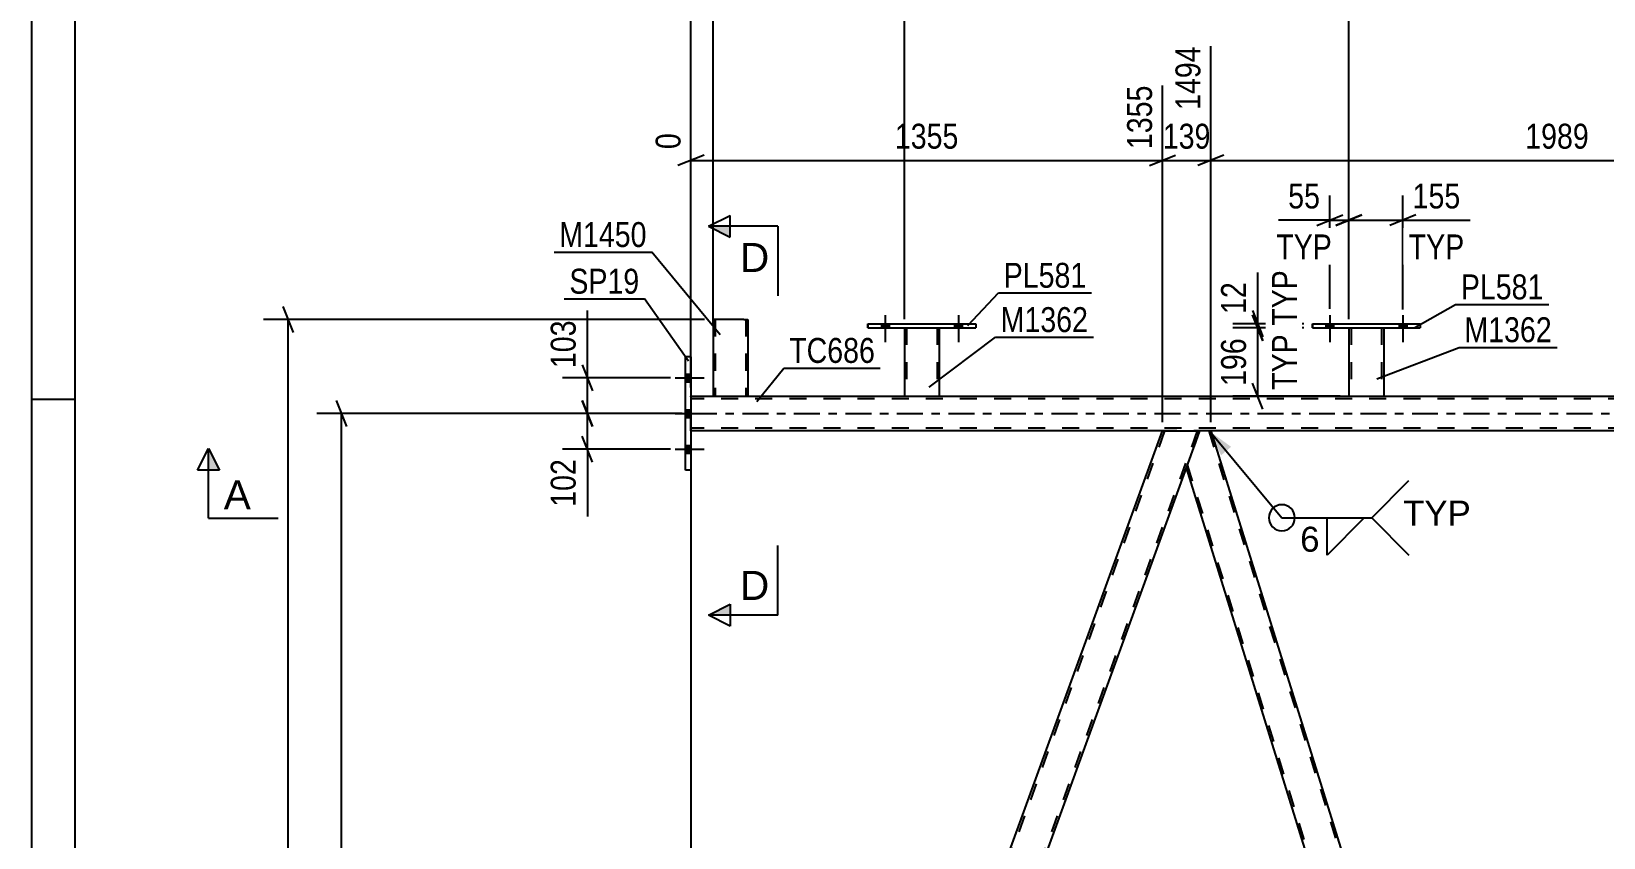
# Model space of a CAD drawing. Header units: millimetres. Extents: x 0 to 841, y 0 to 594.
# Drawn here: x 0 to 180.7, y 396.7 to 489.3 of the extents above; entities that cross this region are included whole.
import ezdxf

# ---------------------------------------------------------------- set-up
doc = ezdxf.new("R2010")
doc.units = ezdxf.units.MM
doc.linetypes.add('DXK_LINE_DOT2', pattern=[3.9198, 1.9599, -1.9599])
doc.linetypes.add('DXK_LINE_DOT3', pattern=[5.9187, 2.979, -0.9799, 0.9799, -0.9799])
doc.styles.add('Arial', font='ARIAL.TTF', dxfattribs={"height": 0.2})
doc.styles.add('Arial Narrow', font='ARIALN.TTF', dxfattribs={"height": 0.2})

# ---------------------------------------------------------------- blocks, each defined once
blk = doc.blocks.new('Unknown-318884321-1135')
at = {"color": 5, "linetype": 'Continuous'}
for p, q in [((0, 594), (0, 0)), ((5, 589), (5, 5)), ((5, 447), (0, 447))]:
    blk.add_line(p, q, dxfattribs=at)
blk = doc.blocks.new('Part-318884321-3907 - 3831')
at = {"color": 2, "linetype": 'Continuous'}
for p, q in [((147.2, 455.23), (147.2, 455.71)), ((147.2, 455.71), (147.2, 455.71)), ((147.2, 455.71), (159.6, 455.71)), ((159.6, 455.71), (159.6, 455.23)), ((147.2, 455.23), (147.2, 455.23)), ((147.2, 455.23), (159.6, 455.23))]:
    blk.add_line(p, q, dxfattribs=at)
at = {"color": 7, "linetype": 'DXK_LINE_DOT2'}
for p, q in [((147.2, 455.71), (147.2, 455.23)), ((147.2, 455.71), (147.2, 455.71)), ((159.6, 455.71), (159.6, 455.23)), ((147.2, 455.23), (147.2, 455.23))]:
    blk.add_line(p, q, dxfattribs=at)
blk = doc.blocks.new('Part-318884321-3912 - 3831')
at = {"color": 2, "linetype": 'Continuous'}
for p, q in [((78.34, 456.19), (78.34, 447.39)), ((81.86, 456.19), (78.34, 456.19)), ((81.86, 456.19), (82.34, 456.19)), ((82.34, 456.19), (82.34, 447.39)), ((78.34, 447.39), (82.31, 447.39)), ((82.34, 447.39), (82.31, 447.39))]:
    blk.add_line(p, q, dxfattribs=at)
at = {"color": 7, "linetype": 'DXK_LINE_DOT2'}
for p, q in [((78.58, 456.19), (78.58, 447.39)), ((81.95, 456.19), (82.03, 456.19)), ((82.03, 456.19), (82.05, 456.19)), ((82.05, 456.19), (82.08, 456.19)), ((82.08, 456.19), (82.1, 456.19)), ((82.1, 456.19), (82.1, 447.39)), ((82.03, 447.39), (82.05, 447.39)), ((82.05, 447.39), (82.08, 447.39)), ((82.08, 447.39), (82.1, 447.39))]:
    blk.add_line(p, q, dxfattribs=at)
blk = doc.blocks.new('Part-318884321-3848 - 3831')
at = {"color": 2, "linetype": 'Continuous'}
for p, q in [((151.4, 455.23), (151.4, 447.39)), ((155.4, 455.23), (155.4, 447.39)), ((151.4, 447.39), (155.36, 447.39)), ((155.4, 447.39), (155.36, 447.39))]:
    blk.add_line(p, q, dxfattribs=at)
at = {"color": 7, "linetype": 'DXK_LINE_DOT2'}
for p, q in [((151.4, 455.23), (155.4, 455.23)), ((151.4, 455.23), (151.4, 455.23)), ((151.4, 455.23), (151.4, 455.23)), ((151.64, 455.23), (151.64, 447.39)), ((155.16, 455.23), (155.16, 447.39)), ((155.4, 455.23), (155.4, 455.23)), ((155.4, 455.23), (155.4, 455.23)), ((155.09, 447.39), (155.1, 447.39)), ((155.1, 447.39), (155.14, 447.39)), ((155.14, 447.39), (155.16, 447.39))]:
    blk.add_line(p, q, dxfattribs=at)
blk = doc.blocks.new('Part-318884321-3858 - 3831')
at = {"color": 2, "linetype": 'Continuous'}
for p, q in [((100.32, 455.23), (100.32, 447.39)), ((104.32, 455.23), (104.32, 447.39)), ((100.32, 447.39), (104.28, 447.39)), ((104.32, 447.39), (104.28, 447.39))]:
    blk.add_line(p, q, dxfattribs=at)
at = {"color": 7, "linetype": 'DXK_LINE_DOT2'}
for p, q in [((100.32, 455.23), (104.32, 455.23)), ((100.32, 455.23), (100.32, 455.23)), ((100.32, 455.23), (100.32, 455.23)), ((100.56, 455.23), (100.56, 447.39)), ((104.08, 455.23), (104.08, 447.39)), ((104.32, 455.23), (104.32, 455.23)), ((104.32, 455.23), (104.32, 455.23)), ((104.01, 447.39), (104.02, 447.39)), ((104.02, 447.39), (104.06, 447.39)), ((104.06, 447.39), (104.08, 447.39))]:
    blk.add_line(p, q, dxfattribs=at)
blk = doc.blocks.new('Part-318884321-3863 - 3831')
at = {"color": 2, "linetype": 'Continuous'}
for p, q in [((96.12, 455.23), (96.12, 455.71)), ((96.12, 455.71), (96.12, 455.71)), ((96.12, 455.71), (108.52, 455.71)), ((108.52, 455.71), (108.52, 455.23)), ((96.12, 455.23), (96.12, 455.23)), ((96.12, 455.23), (108.52, 455.23))]:
    blk.add_line(p, q, dxfattribs=at)
at = {"color": 7, "linetype": 'DXK_LINE_DOT2'}
for p, q in [((96.12, 455.71), (96.12, 455.23)), ((96.12, 455.71), (96.12, 455.71)), ((108.52, 455.71), (108.52, 455.23)), ((96.12, 455.23), (96.12, 455.23))]:
    blk.add_line(p, q, dxfattribs=at)
blk = doc.blocks.new('Bolt-318884321-3875 - 3831')
at = {"linetype": 'Continuous'}
for points in [[(148.76, 455.23), (149.64, 455.23), (149.64, 455.71), (148.76, 455.71)], [(157.16, 455.23), (158.04, 455.23), (158.04, 455.71), (157.16, 455.71)]]:
    blk.add_hatch(color=1, dxfattribs=at).paths.add_polyline_path(points)
at = {"color": 1, "linetype": 'Continuous'}
for p, q in [((148.76, 455.71), (148.76, 455.23)), ((149.2, 456.71), (149.2, 453.59)), ((149.64, 455.71), (149.64, 455.23)), ((157.16, 455.71), (157.16, 455.23)), ((157.6, 456.71), (157.6, 453.59)), ((158.04, 455.71), (158.04, 455.23))]:
    blk.add_line(p, q, dxfattribs=at)
blk = doc.blocks.new('Bolt-318884321-3876 - 3831')
at = {"linetype": 'Continuous'}
for points in [[(148.76, 455.23), (149.64, 455.23), (149.64, 455.71), (148.76, 455.71)], [(157.16, 455.23), (158.04, 455.23), (158.04, 455.71), (157.16, 455.71)]]:
    blk.add_hatch(color=1, dxfattribs=at).paths.add_polyline_path(points)
at = {"color": 1, "linetype": 'Continuous'}
for p, q in [((148.76, 455.71), (148.76, 455.23)), ((149.2, 456.71), (149.2, 453.59)), ((149.64, 455.71), (149.64, 455.23)), ((157.16, 455.71), (157.16, 455.23)), ((157.6, 456.71), (157.6, 453.59)), ((158.04, 455.71), (158.04, 455.23))]:
    blk.add_line(p, q, dxfattribs=at)
blk = doc.blocks.new('Bolt-318884321-3877 - 3831')
at = {"linetype": 'Continuous'}
for points in [[(97.68, 455.23), (98.56, 455.23), (98.56, 455.71), (97.68, 455.71)], [(106.08, 455.23), (106.96, 455.23), (106.96, 455.71), (106.08, 455.71)]]:
    blk.add_hatch(color=1, dxfattribs=at).paths.add_polyline_path(points)
at = {"color": 1, "linetype": 'Continuous'}
for p, q in [((97.68, 455.71), (97.68, 455.23)), ((98.12, 456.71), (98.12, 453.59)), ((98.56, 455.71), (98.56, 455.23)), ((106.08, 455.71), (106.08, 455.23)), ((106.52, 456.71), (106.52, 453.59)), ((106.96, 455.71), (106.96, 455.23))]:
    blk.add_line(p, q, dxfattribs=at)
blk = doc.blocks.new('Bolt-318884321-3878 - 3831')
at = {"linetype": 'Continuous'}
for points in [[(97.68, 455.23), (98.56, 455.23), (98.56, 455.71), (97.68, 455.71)], [(106.08, 455.23), (106.96, 455.23), (106.96, 455.71), (106.08, 455.71)]]:
    blk.add_hatch(color=1, dxfattribs=at).paths.add_polyline_path(points)
at = {"color": 1, "linetype": 'Continuous'}
for p, q in [((97.68, 455.71), (97.68, 455.23)), ((98.12, 456.71), (98.12, 453.59)), ((98.56, 455.71), (98.56, 455.23)), ((106.08, 455.71), (106.08, 455.23)), ((106.52, 456.71), (106.52, 453.59)), ((106.96, 455.71), (106.96, 455.23))]:
    blk.add_line(p, q, dxfattribs=at)
blk = doc.blocks.new('Bolt-318884321-3879 - 3831')
at = {"linetype": 'Continuous'}
for points in [[(75.79, 449.05), (75.79, 449.93), (75.15, 449.93), (75.15, 449.05)], [(75.79, 449.05), (75.79, 449.93), (75.15, 449.93), (75.15, 449.05)], [(75.79, 449.05), (75.79, 449.93), (75.15, 449.93), (75.15, 449.05)], [(75.79, 444.95), (75.79, 445.83), (75.15, 445.83), (75.15, 444.95)], [(75.79, 444.95), (75.79, 445.83), (75.15, 445.83), (75.15, 444.95)], [(75.79, 440.85), (75.79, 441.73), (75.15, 441.73), (75.15, 440.85)], [(75.79, 440.85), (75.79, 441.73), (75.15, 441.73), (75.15, 440.85)], [(75.79, 440.85), (75.79, 441.73), (75.15, 441.73), (75.15, 440.85)]]:
    blk.add_hatch(color=1, dxfattribs=at).paths.add_polyline_path(points)
at = {"color": 1, "linetype": 'Continuous'}
for p, q in [((75.15, 449.93), (75.79, 449.93)), ((75.15, 449.93), (75.79, 449.93)), ((75.15, 449.93), (75.79, 449.93)), ((73.99, 449.49), (77.31, 449.49)), ((73.99, 449.49), (77.31, 449.49)), ((73.99, 449.49), (77.31, 449.49)), ((75.15, 449.05), (75.79, 449.05)), ((75.15, 449.05), (75.79, 449.05)), ((75.15, 449.05), (75.79, 449.05)), ((73.99, 445.39), (77.31, 445.39)), ((73.99, 445.39), (77.31, 445.39)), ((75.15, 445.83), (75.79, 445.83)), ((75.15, 445.83), (75.79, 445.83)), ((75.15, 444.95), (75.79, 444.95)), ((75.15, 444.95), (75.79, 444.95)), ((73.99, 441.29), (77.31, 441.29)), ((73.99, 441.29), (77.31, 441.29)), ((73.99, 441.29), (77.31, 441.29)), ((75.15, 441.73), (75.79, 441.73)), ((75.15, 441.73), (75.79, 441.73)), ((75.15, 441.73), (75.79, 441.73)), ((75.15, 440.85), (75.79, 440.85)), ((75.15, 440.85), (75.79, 440.85)), ((75.15, 440.85), (75.79, 440.85))]:
    blk.add_line(p, q, dxfattribs=at)
blk = doc.blocks.new('Part-318884321-4210 - 3831')
at = {"color": 2, "linetype": 'Continuous'}
for p, q in [((75.79, 447.39), (790.7, 447.39)), ((129.97, 443.39), (75.79, 443.39)), ((215.1, 443.39), (135.54, 443.39))]:
    blk.add_line(p, q, dxfattribs=at)
at = {"color": 7, "linetype": 'DXK_LINE_DOT2'}
for p, q in [((75.79, 443.39), (75.79, 447.39)), ((790.7, 447.07), (75.79, 447.07)), ((790.7, 443.71), (75.79, 443.71)), ((135.54, 443.39), (129.97, 443.39))]:
    blk.add_line(p, q, dxfattribs=at)
at = {"color": 7, "linetype": 'DXK_LINE_DOT3'}
blk.add_line((75.79, 445.39), (790.7, 445.39), dxfattribs=at)
blk = doc.blocks.new('Part-318884321-4049 - 3831')
at = {"color": 2, "linetype": 'Continuous'}
for p, q in [((75.79, 451.89), (75.15, 451.89)), ((75.15, 438.89), (75.15, 451.89)), ((75.79, 451.89), (75.79, 438.89)), ((75.79, 438.89), (75.15, 438.89))]:
    blk.add_line(p, q, dxfattribs=at)
blk = doc.blocks.new('Part-318884321-4091 - 3831')
at = {"color": 2, "linetype": 'Continuous'}
for p, q in [((85.85, 322.17), (129.97, 443.39)), ((129.97, 443.39), (133.71, 443.39)), ((133.71, 443.39), (134.23, 443.39)), ((132.68, 439.14), (90.11, 322.17))]:
    blk.add_line(p, q, dxfattribs=at)
at = {"color": 7, "linetype": 'DXK_LINE_DOT2'}
for p, q in [((130.22, 443.39), (86.1, 322.17)), ((133.97, 443.39), (89.85, 322.17)), ((134.23, 443.39), (132.68, 439.14)), ((90.11, 322.17), (85.85, 322.17))]:
    blk.add_line(p, q, dxfattribs=at)
blk = doc.blocks.new('Part-318884321-4195 - 3831')
at = {"color": 2, "linetype": 'Continuous'}
for p, q in [((134.23, 443.39), (132.68, 439.14)), ((135.54, 443.39), (134.23, 443.39)), ((135.54, 443.39), (171.82, 326.99)), ((132.68, 439.14), (167.63, 326.99))]:
    blk.add_line(p, q, dxfattribs=at)
at = {"color": 7, "linetype": 'DXK_LINE_DOT2'}
for p, q in [((135.29, 443.39), (172.11, 325.26)), ((132.68, 439.14), (132.68, 439.14)), ((132.81, 439.51), (169.39, 322.17)), ((167.63, 326.99), (169.14, 322.17)), ((170.98, 322.17), (172.25, 325.64)), ((171.82, 326.99), (172.25, 325.64)), ((169.14, 322.17), (170.98, 322.17))]:
    blk.add_line(p, q, dxfattribs=at)
blk = doc.blocks.new('Part-318884321-4200 - 3831')
at = {"color": 7, "linetype": 'DXK_LINE_DOT2'}
for p, q in [((215.36, 443.39), (171.24, 322.17)), ((219.1, 443.39), (174.98, 322.17)), ((219.36, 443.39), (217.81, 439.14)), ((172.74, 326.99), (170.98, 322.17)), ((175.24, 322.17), (177, 326.99)), ((175.24, 322.17), (170.98, 322.17))]:
    blk.add_line(p, q, dxfattribs=at)
at = {"color": 2, "linetype": 'Continuous'}
for p, q in [((215.1, 443.39), (172.74, 326.99)), ((215.1, 443.39), (218.85, 443.39)), ((218.85, 443.39), (219.36, 443.39)), ((177, 326.99), (217.81, 439.14))]:
    blk.add_line(p, q, dxfattribs=at)
blk = doc.blocks.new('StraightDimension-318884321-22578 - 3831')
at = {"color": 7, "linetype": 'Continuous'}
for p, q in [((151.4, 456.23), (151.4, 500.01)), ((202.48, 456.23), (202.48, 500.01)), ((152.9, 492), (149.9, 490.8)), ((151.4, 491.4), (202.48, 491.4)), ((200.98, 490.8), (203.98, 492))]:
    blk.add_line(p, q, dxfattribs=at)
at = {"color": 0, "linetype": 'Continuous'}
blk.add_wipeout([(201.88, 500.61), (197.68, 500.61), (197.68, 492.1), (201.88, 492.1)], dxfattribs=at)
at = {"color": 0}
blk.add_wipeout([(181.2, 492.15), (181.2, 496.35), (172.68, 496.35), (172.68, 492.15)], dxfattribs=at)
at = {"color": 3, "linetype": 'Continuous', "style": 'Arial Narrow'}
blk.add_text('3167', height=2.863, rotation=90.0002, dxfattribs=at).set_placement((201.28, 492.7))
at = {"color": 3, "style": 'Arial Narrow'}
blk.add_text('1277', height=2.863, dxfattribs=at).set_placement((173.28, 492.75))
blk = doc.blocks.new('StraightDimension-318884321-23034 - 3831')
at = {"color": 7, "linetype": 'Continuous'}
for p, q in [((140.32, 456.73), (141.52, 453.73)), ((146.2, 455.23), (138.07, 455.23)), ((140.92, 447.39), (140.92, 455.23)), ((141.52, 445.89), (140.32, 448.89)), ((150.4, 447.39), (138.07, 447.39))]:
    blk.add_line(p, q, dxfattribs=at)
at = {"color": 0}
blk.add_wipeout([(140.17, 454.65), (135.97, 454.65), (135.97, 447.96), (140.17, 447.96)], dxfattribs=at)
at = {"color": 0, "linetype": 'Continuous'}
blk.add_wipeout([(146.02, 455.1), (141.82, 455.1), (141.82, 447.51), (146.02, 447.51)], dxfattribs=at)
at = {"color": 3, "style": 'Arial Narrow'}
blk.add_text('196', height=2.863, rotation=90.0002, dxfattribs=at).set_placement((139.57, 448.56))
at = {"color": 3, "linetype": 'Continuous', "style": 'Arial Narrow'}
blk.add_text('TYP', height=2.863, rotation=90.0002, dxfattribs=at).set_placement((145.42, 448.11))
blk = doc.blocks.new('StraightDimension-318884321-22741 - 3831')
at = {"color": 7, "linetype": 'Continuous'}
for p, q in [((135.53, 444.39), (135.53, 487.59)), ((129.97, 444.39), (129.97, 483.09)), ((128.47, 473.87), (131.47, 475.07)), ((129.97, 474.47), (135.53, 474.47)), ((137.03, 475.07), (134.03, 473.87))]:
    blk.add_line(p, q, dxfattribs=at)
at = {"color": 0}
blk.add_wipeout([(136.09, 475.22), (136.09, 479.42), (129.41, 479.42), (129.41, 475.22)], dxfattribs=at)
at = {"color": 3, "style": 'Arial Narrow'}
blk.add_text('139', height=2.863, dxfattribs=at).set_placement((130.01, 475.82))
at = {"color": 0, "linetype": 'Continuous'}
blk.add_wipeout([(134.93, 488.19), (130.73, 488.19), (130.73, 479.67), (134.93, 479.67)], dxfattribs=at)
at = {"color": 3, "linetype": 'Continuous', "style": 'Arial Narrow'}
blk.add_text('1494', height=2.863, rotation=90.0002, dxfattribs=at).set_placement((134.33, 480.27))
blk = doc.blocks.new('StraightDimension-318884321-21885 - 3831')
at = {"color": 7, "linetype": 'Continuous'}
for p, q in [((36.24, 443.89), (35.04, 446.89)), ((74.79, 445.39), (32.79, 445.39)), ((35.64, 319.53), (35.64, 445.39)), ((35.04, 321.03), (36.24, 318.03)), ((53.17, 319.53), (32.79, 319.53))]:
    blk.add_line(p, q, dxfattribs=at)
at = {"color": 0}
blk.add_wipeout([(34.89, 386.71), (30.69, 386.71), (30.69, 378.2), (34.89, 378.2)], dxfattribs=at)
at = {"color": 3, "style": 'Arial Narrow'}
blk.add_text('3147', height=2.863, rotation=90.0002, dxfattribs=at).set_placement((34.29, 378.8))
blk = doc.blocks.new('StraightDimension-318884321-22742 - 3831')
at = {"color": 7, "linetype": 'Continuous'}
for p, q in [((129.97, 444.39), (129.97, 483.09)), ((75.79, 448.39), (75.79, 477.6)), ((77.29, 475.07), (74.29, 473.87)), ((75.79, 474.47), (129.97, 474.47)), ((128.47, 473.87), (131.47, 475.07))]:
    blk.add_line(p, q, dxfattribs=at)
at = {"color": 0, "linetype": 'Continuous'}
for points in [[(129.37, 483.69), (125.17, 483.69), (125.17, 475.17), (129.37, 475.17)], [(75.19, 478.2), (70.99, 478.2), (70.99, 475.17), (75.19, 475.17)]]:
    blk.add_wipeout(points, dxfattribs=at)
at = {"color": 0}
blk.add_wipeout([(107.13, 475.22), (107.13, 479.42), (98.62, 479.42), (98.62, 475.22)], dxfattribs=at)
at = {"color": 3, "linetype": 'Continuous', "style": 'Arial Narrow'}
for s, height, p in [('1355', 2.863, (128.77, 475.77)), ('0', 2.86, (74.59, 475.77))]:
    blk.add_text(s, height=height, rotation=90.0002, dxfattribs=at).set_placement(p)
at = {"color": 3, "style": 'Arial Narrow'}
blk.add_text('1355', height=2.863, dxfattribs=at).set_placement((99.22, 475.82))
blk = doc.blocks.new('StraightDimension-318884321-22581 - 3831')
at = {"color": 7, "linetype": 'Continuous'}
for p, q in [((78.34, 455.79), (78.34, 504.16)), ((75.79, 448.39), (75.79, 499.03)), ((74.29, 490.8), (77.29, 492)), ((75.79, 491.4), (78.34, 491.4)), ((79.84, 492), (76.84, 490.8))]:
    blk.add_line(p, q, dxfattribs=at)
at = {"color": 0, "linetype": 'Continuous'}
blk.add_wipeout([(77.74, 504.76), (73.54, 504.76), (73.54, 499.9), (77.74, 499.9)], dxfattribs=at)
at = {"color": 0}
blk.add_wipeout([(79.49, 492.15), (79.49, 496.35), (74.64, 496.35), (74.64, 492.15)], dxfattribs=at)
at = {"color": 3, "linetype": 'Continuous', "style": 'Arial Narrow'}
blk.add_text('64', height=2.863, rotation=90.0002, dxfattribs=at).set_placement((77.14, 500.5))
at = {"color": 3, "style": 'Arial Narrow'}
blk.add_text('64', height=2.863, dxfattribs=at).set_placement((75.24, 492.75))
at = {"color": 0, "linetype": 'Continuous'}
blk.add_wipeout([(75.19, 499.63), (70.99, 499.63), (70.99, 496.6), (75.19, 496.6)], dxfattribs=at)
at = {"color": 3, "linetype": 'Continuous', "style": 'Arial Narrow'}
blk.add_text('0', height=2.86, rotation=90.0002, dxfattribs=at).set_placement((74.59, 497.2))
blk = doc.blocks.new('StraightDimension-318884321-21852 - 3831')
at = {"color": 7, "linetype": 'Continuous'}
for p, q in [((63.29, 450.99), (64.49, 447.99)), ((73.42, 449.49), (61.04, 449.49)), ((63.89, 445.39), (63.89, 449.49)), ((64.49, 443.89), (63.29, 446.89)), ((73.42, 445.39), (61.04, 445.39))]:
    blk.add_line(p, q, dxfattribs=at)
at = {"color": 0}
blk.add_wipeout([(63.14, 456.7), (58.94, 456.7), (58.94, 450.01), (63.14, 450.01)], dxfattribs=at)
at = {"color": 7, "linetype": 'Continuous'}
blk.add_line((63.89, 449.49), (63.89, 457.22), dxfattribs=at)
blk.add_line((63.89, 449.49), (63.89, 457.22), dxfattribs=at)
at = {"color": 3, "style": 'Arial Narrow'}
blk.add_text('103', height=2.863, rotation=90.0002, dxfattribs=at).set_placement((62.54, 450.61))
blk = doc.blocks.new('StraightDimension-318884321-21853 - 3831')
at = {"color": 7, "linetype": 'Continuous'}
for p, q in [((63.29, 446.89), (64.49, 443.89)), ((73.42, 445.39), (61.04, 445.39)), ((63.89, 441.29), (63.89, 445.39)), ((64.49, 439.79), (63.29, 442.79)), ((73.42, 441.29), (61.04, 441.29))]:
    blk.add_line(p, q, dxfattribs=at)
at = {"color": 0}
blk.add_wipeout([(63.14, 440.76), (58.94, 440.76), (58.94, 434.08), (63.14, 434.08)], dxfattribs=at)
at = {"color": 7, "linetype": 'Continuous'}
blk.add_line((63.89, 441.29), (63.89, 433.55), dxfattribs=at)
blk.add_line((63.89, 441.29), (63.89, 433.55), dxfattribs=at)
at = {"color": 3, "style": 'Arial Narrow'}
blk.add_text('102', height=2.863, rotation=90.0002, dxfattribs=at).set_placement((62.54, 434.68))
blk = doc.blocks.new('StraightDimension-318884321-21893 - 3831')
at = {"color": 7, "linetype": 'Continuous'}
for p, q in [((30.12, 454.69), (28.92, 457.69)), ((77.34, 456.19), (26.67, 456.19)), ((29.52, 311.79), (29.52, 456.19)), ((28.92, 313.29), (30.12, 310.29)), ((163.5, 311.79), (26.67, 311.79))]:
    blk.add_line(p, q, dxfattribs=at)
at = {"color": 0}
blk.add_wipeout([(28.77, 388.25), (24.57, 388.25), (24.57, 379.73), (28.77, 379.73)], dxfattribs=at)
at = {"color": 3, "style": 'Arial Narrow'}
blk.add_text('3610', height=2.863, rotation=90.0002, dxfattribs=at).set_placement((28.17, 380.33))
blk = doc.blocks.new('StraightDimension-318884321-22230 - 3831')
at = {"color": 7, "linetype": 'Continuous'}
for p, q in [((75.79, 442.39), (75.79, 385.48)), ((54.17, 323.17), (54.17, 390.73)), ((55.67, 388.48), (52.67, 387.28)), ((74.29, 387.28), (77.29, 388.48)), ((54.17, 387.88), (75.79, 387.88))]:
    blk.add_line(p, q, dxfattribs=at)
at = {"color": 0}
blk.add_wipeout([(69.23, 388.63), (69.23, 392.83), (60.72, 392.83), (60.72, 388.63)], dxfattribs=at)
at = {"color": 3, "style": 'Arial Narrow'}
blk.add_text('1271', height=2.863, dxfattribs=at).set_placement((61.32, 389.23))
blk = doc.blocks.new('StraightDimension-318884321-22579 - 3831')
at = {"color": 7, "linetype": 'Continuous'}
for p, q in [((151.4, 456.23), (151.4, 500.01)), ((100.32, 456.23), (100.32, 498.18)), ((101.82, 492), (98.82, 490.8)), ((100.32, 491.4), (151.4, 491.4)), ((149.9, 490.8), (152.9, 492))]:
    blk.add_line(p, q, dxfattribs=at)
at = {"color": 0, "linetype": 'Continuous'}
blk.add_wipeout([(150.8, 500.61), (146.6, 500.61), (146.6, 492.1), (150.8, 492.1)], dxfattribs=at)
at = {"color": 0}
blk.add_wipeout([(130.11, 492.15), (130.11, 496.35), (121.6, 496.35), (121.6, 492.15)], dxfattribs=at)
at = {"color": 3, "linetype": 'Continuous', "style": 'Arial Narrow'}
blk.add_text('1890', height=2.863, rotation=90.0002, dxfattribs=at).set_placement((150.2, 492.7))
at = {"color": 3, "style": 'Arial Narrow'}
blk.add_text('1277', height=2.863, dxfattribs=at).set_placement((122.2, 492.75))
blk = doc.blocks.new('StraightDimension-318884321-22580 - 3831')
at = {"color": 7, "linetype": 'Continuous'}
for p, q in [((78.34, 455.79), (78.34, 504.16)), ((100.32, 456.23), (100.32, 498.18)), ((79.84, 492), (76.84, 490.8)), ((78.34, 491.4), (100.32, 491.4)), ((98.82, 490.8), (101.82, 492))]:
    blk.add_line(p, q, dxfattribs=at)
at = {"color": 0, "linetype": 'Continuous'}
blk.add_wipeout([(99.72, 498.78), (95.52, 498.78), (95.52, 492.1), (99.72, 492.1)], dxfattribs=at)
at = {"color": 0}
blk.add_wipeout([(92.67, 492.15), (92.67, 496.35), (85.99, 496.35), (85.99, 492.15)], dxfattribs=at)
at = {"color": 3, "linetype": 'Continuous', "style": 'Arial Narrow'}
blk.add_text('613', height=2.863, rotation=90.0002, dxfattribs=at).set_placement((99.12, 492.7))
at = {"color": 3, "style": 'Arial Narrow'}
blk.add_text('549', height=2.863, dxfattribs=at).set_placement((86.59, 492.75))
blk = doc.blocks.new('StraightDimension-318884321-22740 - 3831')
at = {"color": 7, "linetype": 'Continuous'}
for p, q in [((135.53, 444.39), (135.53, 487.59)), ((215.1, 444.39), (215.1, 483.09)), ((137.03, 475.07), (134.03, 473.87)), ((135.53, 474.47), (215.1, 474.47)), ((213.6, 473.87), (216.6, 475.07))]:
    blk.add_line(p, q, dxfattribs=at)
at = {"color": 0, "linetype": 'Continuous'}
blk.add_wipeout([(214.5, 483.69), (210.3, 483.69), (210.3, 475.17), (214.5, 475.17)], dxfattribs=at)
at = {"color": 0}
blk.add_wipeout([(179.57, 475.22), (179.57, 479.42), (171.06, 479.42), (171.06, 475.22)], dxfattribs=at)
at = {"color": 3, "linetype": 'Continuous', "style": 'Arial Narrow'}
blk.add_text('3483', height=2.863, rotation=90.0002, dxfattribs=at).set_placement((213.9, 475.77))
at = {"color": 3, "style": 'Arial Narrow'}
blk.add_text('1989', height=2.863, dxfattribs=at).set_placement((171.66, 475.82))
blk = doc.blocks.new('StraightDimension-318884321-23014 - 3831')
at = {"color": 7, "linetype": 'Continuous'}
for p, q in [((151.4, 456.23), (151.4, 470.45)), ((157.6, 457.35), (157.6, 470.45)), ((149.9, 467), (152.9, 468.2)), ((159.1, 468.2), (156.1, 467)), ((151.4, 467.6), (157.6, 467.6))]:
    blk.add_line(p, q, dxfattribs=at)
at = {"color": 0}
blk.add_wipeout([(164.81, 468.35), (164.81, 472.55), (158.12, 472.55), (158.12, 468.35)], dxfattribs=at)
at = {"color": 7, "linetype": 'Continuous'}
blk.add_line((157.6, 467.6), (165.33, 467.6), dxfattribs=at)
at = {"color": 3, "style": 'Arial Narrow'}
blk.add_text('155', height=2.863, dxfattribs=at).set_placement((158.72, 468.95))
at = {"color": 0, "linetype": 'Continuous'}
blk.add_wipeout([(165.26, 462.5), (165.26, 466.7), (157.67, 466.7), (157.67, 462.5)], dxfattribs=at)
at = {"color": 7, "linetype": 'Continuous'}
blk.add_line((157.6, 467.6), (165.33, 467.6), dxfattribs=at)
at = {"color": 3, "linetype": 'Continuous', "style": 'Arial Narrow'}
blk.add_text('TYP', height=2.863, dxfattribs=at).set_placement((158.27, 463.1))
blk = doc.blocks.new('StraightDimension-318884321-23015 - 3831')
at = {"color": 7, "linetype": 'Continuous'}
for p, q in [((149.2, 457.43), (149.2, 470.45)), ((151.4, 456.23), (151.4, 470.45)), ((147.7, 467), (150.7, 468.2)), ((152.9, 468.2), (149.9, 467)), ((149.2, 467.6), (151.4, 467.6))]:
    blk.add_line(p, q, dxfattribs=at)
at = {"color": 0}
blk.add_wipeout([(148.67, 468.35), (148.67, 472.55), (143.82, 472.55), (143.82, 468.35)], dxfattribs=at)
at = {"color": 7, "linetype": 'Continuous'}
blk.add_line((149.2, 467.6), (143.29, 467.6), dxfattribs=at)
at = {"color": 3, "style": 'Arial Narrow'}
blk.add_text('55', height=2.863, dxfattribs=at).set_placement((144.42, 468.95))
at = {"color": 0, "linetype": 'Continuous'}
blk.add_wipeout([(150.04, 462.5), (150.04, 466.7), (142.45, 466.7), (142.45, 462.5)], dxfattribs=at)
at = {"color": 7, "linetype": 'Continuous'}
blk.add_line((149.2, 467.6), (143.29, 467.6), dxfattribs=at)
at = {"color": 3, "linetype": 'Continuous', "style": 'Arial Narrow'}
blk.add_text('TYP', height=2.863, dxfattribs=at).set_placement((143.05, 463.1))
blk = doc.blocks.new('StraightDimension-318884321-23033 - 3831')
at = {"color": 7, "linetype": 'Continuous'}
for p, q in [((140.32, 457.21), (141.52, 454.21)), ((146.2, 455.71), (138.07, 455.71)), ((141.52, 453.73), (140.32, 456.73)), ((140.92, 455.23), (140.92, 455.71)), ((146.2, 455.23), (138.07, 455.23))]:
    blk.add_line(p, q, dxfattribs=at)
at = {"color": 0}
blk.add_wipeout([(140.17, 461.09), (135.97, 461.09), (135.97, 456.23), (140.17, 456.23)], dxfattribs=at)
at = {"color": 7, "linetype": 'Continuous'}
blk.add_line((140.92, 455.71), (140.92, 461.61), dxfattribs=at)
at = {"color": 3, "style": 'Arial Narrow'}
blk.add_text('12', height=2.863, rotation=90.0002, dxfattribs=at).set_placement((139.57, 456.83))
at = {"color": 0, "linetype": 'Continuous'}
blk.add_wipeout([(146.02, 462.46), (141.82, 462.46), (141.82, 454.87), (146.02, 454.87)], dxfattribs=at)
at = {"color": 7, "linetype": 'Continuous'}
blk.add_line((140.92, 455.71), (140.92, 461.61), dxfattribs=at)
at = {"color": 3, "linetype": 'Continuous', "style": 'Arial Narrow'}
blk.add_text('TYP', height=2.863, rotation=90.0002, dxfattribs=at).set_placement((145.42, 455.47))
blk = doc.blocks.new('Mark-318884321-3908 - 3831')
at = {"color": 0}
blk.add_wipeout([(70.7, 464.52), (70.7, 467.52), (60.65, 467.52), (60.65, 464.52)], dxfattribs=at)
blk.add_wipeout([(70.7, 464.52), (70.7, 467.52), (60.65, 467.52), (60.65, 464.52)], dxfattribs=at)
at = {"color": 30, "linetype": 'Continuous'}
for p in [(60.05, 463.92), (79.15, 454.42)]:
    blk.add_line(p, (71.3, 463.92), dxfattribs=at)
at = {"color": 3, "style": 'Arial Narrow'}
blk.add_text('M1450', height=2.863, dxfattribs=at).set_placement((60.65, 464.52))
blk = doc.blocks.new('Mark-318884321-3844 - 3831')
at = {"color": 0}
blk.add_wipeout([(174.72, 453.59), (174.72, 456.59), (164.67, 456.59), (164.67, 453.59)], dxfattribs=at)
blk.add_wipeout([(174.72, 453.59), (174.72, 456.59), (164.67, 456.59), (164.67, 453.59)], dxfattribs=at)
at = {"color": 30, "linetype": 'Continuous'}
for p, q in [((154.61, 449.36), (164.07, 452.99)), ((164.07, 452.99), (175.32, 452.99))]:
    blk.add_line(p, q, dxfattribs=at)
at = {"color": 3, "style": 'Arial Narrow'}
blk.add_text('M1362', height=2.863, dxfattribs=at).set_placement((164.67, 453.59))
blk = doc.blocks.new('Mark-318884321-3854 - 3831')
at = {"color": 0}
blk.add_wipeout([(121.43, 454.75), (121.43, 457.75), (111.38, 457.75), (111.38, 454.75)], dxfattribs=at)
blk.add_wipeout([(121.43, 454.75), (121.43, 457.75), (111.38, 457.75), (111.38, 454.75)], dxfattribs=at)
at = {"color": 30, "linetype": 'Continuous'}
for p, q in [((103.18, 448.43), (110.78, 454.15)), ((110.78, 454.15), (122.03, 454.15))]:
    blk.add_line(p, q, dxfattribs=at)
at = {"color": 3, "style": 'Arial Narrow'}
blk.add_text('M1362', height=2.863, dxfattribs=at).set_placement((111.38, 454.75))
blk = doc.blocks.new('Mark-318884321-3859 - 3831')
at = {"color": 0}
blk.add_wipeout([(121.23, 459.84), (121.23, 462.84), (111.73, 462.84), (111.73, 459.84)], dxfattribs=at)
blk.add_wipeout([(121.23, 459.84), (121.23, 462.84), (111.73, 462.84), (111.73, 459.84)], dxfattribs=at)
at = {"color": 30, "linetype": 'Continuous'}
for p, q in [((107.59, 455.49), (111.13, 459.24)), ((111.13, 459.24), (121.83, 459.24))]:
    blk.add_line(p, q, dxfattribs=at)
at = {"color": 3, "style": 'Arial Narrow'}
blk.add_text('PL581', height=2.863, dxfattribs=at).set_placement((111.73, 459.84))
blk = doc.blocks.new('Mark-318884321-3903 - 3831')
at = {"color": 0}
blk.add_wipeout([(173.76, 458.51), (173.76, 461.51), (164.26, 461.51), (164.26, 458.51)], dxfattribs=at)
blk.add_wipeout([(173.76, 458.51), (173.76, 461.51), (164.26, 461.51), (164.26, 458.51)], dxfattribs=at)
at = {"color": 30, "linetype": 'Continuous'}
for p, q in [((158.96, 455.26), (163.66, 457.91)), ((163.66, 457.91), (174.36, 457.91))]:
    blk.add_line(p, q, dxfattribs=at)
at = {"color": 3, "style": 'Arial Narrow'}
blk.add_text('PL581', height=2.863, dxfattribs=at).set_placement((164.26, 458.51))
blk = doc.blocks.new('Mark-318884321-4045 - 3831')
at = {"color": 0}
blk.add_wipeout([(69.86, 459.16), (69.86, 462.16), (61.82, 462.16), (61.82, 459.16)], dxfattribs=at)
blk.add_wipeout([(69.86, 459.16), (69.86, 462.16), (61.82, 462.16), (61.82, 459.16)], dxfattribs=at)
at = {"color": 30, "linetype": 'Continuous'}
for p in [(61.22, 458.56), (75.5, 451.39)]:
    blk.add_line(p, (70.46, 458.56), dxfattribs=at)
at = {"color": 3, "style": 'Arial Narrow'}
blk.add_text('SP19', height=2.863, dxfattribs=at).set_placement((61.82, 459.16))
blk = doc.blocks.new('Mark-318884321-4206 - 3831')
at = {"color": 0}
blk.add_wipeout([(96.94, 451.21), (96.94, 454.21), (87.08, 454.21), (87.08, 451.21)], dxfattribs=at)
blk.add_wipeout([(96.94, 451.21), (96.94, 454.21), (87.08, 454.21), (87.08, 451.21)], dxfattribs=at)
at = {"color": 30, "linetype": 'Continuous'}
for p, q in [((83.35, 446.78), (86.48, 450.61)), ((86.48, 450.61), (97.54, 450.61))]:
    blk.add_line(p, q, dxfattribs=at)
at = {"color": 3, "style": 'Arial Narrow'}
blk.add_text('TC686', height=2.863, dxfattribs=at).set_placement((87.08, 451.21))
blk = doc.blocks.new('WeldMark-318884321-5466 - 3831')
at = {"linetype": 'Continuous'}
blk.add_hatch(color=30, dxfattribs=at).paths.add_polyline_path([(136.71, 440.6), (135.36, 443.39), (137.86, 441.57)])
at = {"color": 30, "linetype": 'Continuous'}
blk.add_line((135.36, 443.39), (143.69, 433.42), dxfattribs=at)
at = {"color": 3, "linetype": 'Continuous'}
for q in [(158.3, 437.7), (158.3, 429.13)]:
    blk.add_line((154.02, 433.42), q, dxfattribs=at)
blk.add_arc((143.69, 433.42), 1.5, 90, 270, dxfattribs=at)
at = {"color": 0}
blk.add_wipeout([(148.22, 429.32), (148.22, 432.72), (145.59, 432.72), (145.59, 429.32)], dxfattribs=at)
at = {"color": 30, "linetype": 'Continuous'}
blk.add_line((143.69, 433.42), (154.02, 433.42), dxfattribs=at)
at = {"color": 3, "linetype": 'Continuous'}
for p, q in [((148.88, 433.42), (153.16, 433.42)), ((153.16, 433.42), (148.88, 429.13)), ((148.88, 429.13), (148.88, 433.42))]:
    blk.add_line(p, q, dxfattribs=at)
blk.add_arc((143.69, 433.42), 1.5, 270, 90, dxfattribs=at)
at = {"color": 3, "style": 'Arial'}
blk.add_text('6', height=2.87, dxfattribs=at).set_placement((145.79, 429.52))
at = {"color": 0, "linetype": 'Continuous'}
blk.add_wipeout([(165.39, 432.52), (165.39, 435.52), (157.62, 435.52), (157.62, 432.52)], dxfattribs=at)
blk.add_wipeout([(165.39, 432.52), (165.39, 435.52), (157.62, 435.52), (157.62, 432.52)], dxfattribs=at)
at = {"color": 3, "linetype": 'Continuous', "style": 'Arial'}
blk.add_text('TYP', height=2.865, dxfattribs=at).set_placement((157.62, 432.52))
blk = doc.blocks.new('SectionMark-318884321-19013 - 3831')
at = {"linetype": 'Continuous'}
blk.add_hatch(color=6, dxfattribs=at).paths.add_polyline_path([(21.6, 438.89), (20.35, 438.89), (20.35, 441.39)])
at = {"color": 6, "linetype": 'Continuous'}
for p, q in [((19.1, 438.89), (20.35, 441.39)), ((20.35, 433.39), (20.35, 441.39)), ((20.35, 441.39), (21.6, 438.89)), ((21.6, 438.89), (19.1, 438.89)), ((20.35, 433.39), (28.35, 433.39))]:
    blk.add_line(p, q, dxfattribs=at)
at = {"color": 0, "linetype": 'Continuous'}
blk.add_wipeout([(25.21, 434.39), (25.21, 437.89), (22.1, 437.89), (22.1, 434.39)], dxfattribs=at)
at = {"color": 3, "linetype": 'Continuous', "style": 'Arial'}
blk.add_text('A', height=3.34, dxfattribs=at).set_placement((22.1, 434.39))
blk = doc.blocks.new('SectionMark-318884321-24826 - 3831')
at = {"linetype": 'Continuous'}
for points in [[(80.29, 466.9), (80.29, 465.65), (77.79, 466.9)], [(80.29, 423.48), (80.29, 422.23), (77.79, 422.23)]]:
    blk.add_hatch(color=6, dxfattribs=at).paths.add_polyline_path(points)
at = {"color": 6, "linetype": 'Continuous'}
for p, q in [((77.79, 466.9), (80.29, 468.15)), ((80.29, 465.65), (80.29, 468.15)), ((85.79, 466.9), (77.79, 466.9)), ((77.79, 466.9), (80.29, 465.65)), ((85.79, 466.9), (85.79, 458.9)), ((85.79, 422.23), (85.79, 430.23)), ((77.79, 422.23), (80.29, 423.48)), ((80.29, 423.48), (80.29, 420.98)), ((85.79, 422.23), (77.79, 422.23)), ((80.29, 420.98), (77.79, 422.23))]:
    blk.add_line(p, q, dxfattribs=at)
at = {"color": 0, "linetype": 'Continuous'}
for points in [[(84.79, 461.65), (84.79, 465.15), (81.42, 465.15), (81.42, 461.65)], [(84.79, 423.98), (84.79, 427.48), (81.42, 427.48), (81.42, 423.98)]]:
    blk.add_wipeout(points, dxfattribs=at)
at = {"color": 3, "linetype": 'Continuous', "style": 'Arial'}
for p in [(81.42, 461.65), (81.42, 423.98)]:
    blk.add_text('D', height=3.34, dxfattribs=at).set_placement(p)

msp = doc.modelspace()

# ---------------------------------------------------------------- block references
for name in ['Unknown-318884321-1135', 'Part-318884321-3912 - 3831', 'Part-318884321-3863 - 3831', 'Bolt-318884321-3877 - 3831', 'Bolt-318884321-3878 - 3831', 'Part-318884321-3907 - 3831', 'Bolt-318884321-3875 - 3831', 'Bolt-318884321-3876 - 3831', 'Part-318884321-3858 - 3831', 'Part-318884321-3848 - 3831', 'Part-318884321-4049 - 3831', 'Bolt-318884321-3879 - 3831', 'Part-318884321-4210 - 3831', 'Part-318884321-4091 - 3831', 'Part-318884321-4195 - 3831', 'Part-318884321-4200 - 3831']:
    msp.add_blockref(name, (0, 0))

# ---------------------------------------------------------------- next in the draw order: block references
for name in ['StraightDimension-318884321-22578 - 3831', 'StraightDimension-318884321-21885 - 3831']:
    msp.add_blockref(name, (0, 0))

# ---------------------------------------------------------------- next in the draw order: block references
msp.add_blockref('StraightDimension-318884321-23034 - 3831', (0, 0))

# ---------------------------------------------------------------- next in the draw order: block references
msp.add_blockref('StraightDimension-318884321-22741 - 3831', (0, 0))

# ---------------------------------------------------------------- next in the draw order: block references
msp.add_blockref('StraightDimension-318884321-22742 - 3831', (0, 0))

# ---------------------------------------------------------------- next in the draw order: block references
msp.add_blockref('StraightDimension-318884321-22581 - 3831', (0, 0))

# ---------------------------------------------------------------- next in the draw order: block references
msp.add_blockref('StraightDimension-318884321-21852 - 3831', (0, 0))

# ---------------------------------------------------------------- next in the draw order: block references
msp.add_blockref('StraightDimension-318884321-21853 - 3831', (0, 0))

# ---------------------------------------------------------------- next in the draw order: block references
msp.add_blockref('StraightDimension-318884321-21893 - 3831', (0, 0))

# ---------------------------------------------------------------- next in the draw order: block references
for name in ['StraightDimension-318884321-22579 - 3831', 'Mark-318884321-4206 - 3831', 'WeldMark-318884321-5466 - 3831', 'StraightDimension-318884321-22230 - 3831']:
    msp.add_blockref(name, (0, 0))

# ---------------------------------------------------------------- next in the draw order: block references
for name in ['StraightDimension-318884321-22580 - 3831', 'StraightDimension-318884321-22740 - 3831', 'Mark-318884321-3854 - 3831', 'SectionMark-318884321-19013 - 3831']:
    msp.add_blockref(name, (0, 0))

# ---------------------------------------------------------------- next in the draw order: block references
for name in ['StraightDimension-318884321-23014 - 3831', 'Mark-318884321-3908 - 3831', 'Mark-318884321-3859 - 3831']:
    msp.add_blockref(name, (0, 0))

# ---------------------------------------------------------------- next in the draw order: block references
for name in ['StraightDimension-318884321-23015 - 3831', 'SectionMark-318884321-24826 - 3831', 'Mark-318884321-4045 - 3831', 'Mark-318884321-3844 - 3831']:
    msp.add_blockref(name, (0, 0))

# ---------------------------------------------------------------- next in the draw order: block references
for name in ['StraightDimension-318884321-23033 - 3831', 'Mark-318884321-3903 - 3831']:
    msp.add_blockref(name, (0, 0))

doc.saveas('drawing.dxf')
